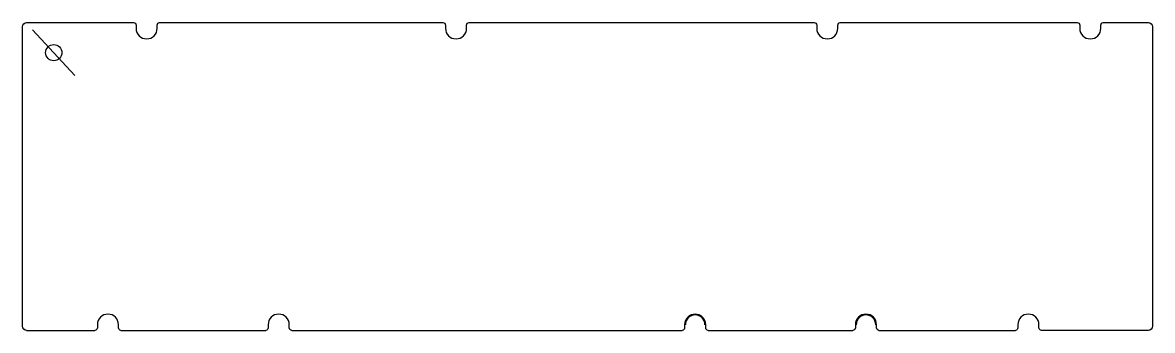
# Model space of a CAD drawing. Header units: millimetres. Extents: x 5 to 353, y -198 to -104.
import ezdxf

# ---------------------------------------------------------------- set-up
doc = ezdxf.new("R2010")
doc.units = ezdxf.units.MM
doc.layers.get('0').update_dxf_attribs({"linetype": 'CONTINUOUS'})

msp = doc.modelspace()

# ---------------------------------------------------------------- linework, layer by layer
for p, q in [((6.15, -103.78), (39.08, -103.78)), ((47.08, -103.78), (134.33, -103.78)), ((142.33, -103.78), (248.63, -103.78)), ((256.62, -103.78), (329.59, -103.78)), ((337.59, -103.78), (351.46, -103.78)), ((4.9, -197.23), (4.9, -105.03)), ((8, -106.03), (21, -120.03)), ((39.83, -104.53), (39.83, -105.53)), ((46.33, -105.53), (46.33, -104.53)), ((135.08, -104.53), (135.08, -105.53)), ((141.58, -105.53), (141.58, -104.53)), ((249.38, -104.53), (249.38, -105.53)), ((255.88, -105.53), (255.88, -104.53)), ((330.34, -104.53), (330.34, -105.53)), ((336.84, -105.53), (336.84, -104.53)), ((352.71, -105.03), (352.71, -197.23)), ((27.92, -196.73), (27.92, -197.73)), ((34.42, -197.73), (34.42, -196.73)), ((80.5, -196.73), (80.5, -197.73)), ((87, -197.73), (87, -196.73)), ((208.7, -196.73), (208.7, -197.73)), ((215.2, -197.73), (215.2, -196.73)), ((261.28, -196.73), (261.28, -197.73)), ((267.78, -197.73), (267.78, -196.73)), ((311.29, -196.73), (311.29, -197.73)), ((317.79, -197.73), (317.79, -196.73)), ((6.15, -198.48), (27.17, -198.48)), ((35.17, -198.48), (79.75, -198.48)), ((87.75, -198.48), (207.95, -198.48)), ((215.95, -198.48), (260.53, -198.48)), ((268.53, -198.48), (310.54, -198.48)), ((351.46, -198.48), (318.54, -198.48))]:
    msp.add_line(p, q)
msp.add_circle((14.5, -113.03), 2.5)
at = {"extrusion": (0, 0, -1)}
for centre, radius, start, end in [((-6.15, -105.03), 1.25, 0, 90), ((-39.08, -104.53), 0.75, 90, 180), ((-47.08, -104.53), 0.75, 0, 90), ((-134.32, -104.53), 0.75, 90, 180), ((-142.33, -104.53), 0.75, 0, 90), ((-248.62, -104.53), 0.75, 90, 180), ((-256.62, -104.53), 0.75, 0, 90), ((-329.59, -104.53), 0.75, 90, 180), ((-337.59, -104.53), 0.75, 0, 90), ((-351.46, -105.03), 1.25, 90, 180), ((-6.15, -197.23), 1.25, -90, 0), ((-27.17, -197.73), 0.75, 180, 270), ((-35.17, -197.73), 0.75, -90, 0), ((-79.75, -197.73), 0.75, 180, 270), ((-87.75, -197.73), 0.75, -90, 0), ((-207.95, -197.73), 0.75, 180, 270), ((-215.95, -197.73), 0.75, -90, 0), ((-260.53, -197.73), 0.75, 180, 270), ((-268.53, -197.73), 0.75, -90, 0), ((-310.54, -197.73), 0.75, 180, 270), ((-318.54, -197.73), 0.75, -90, 0), ((-351.46, -197.23), 1.25, 180, 270)]:
    msp.add_arc(centre, radius, start, end, dxfattribs=at)
for centre, radius, start, end in [((43.08, -105.53), 3.25, -180, 0), ((138.33, -105.53), 3.25, 180, 360), ((252.62, -105.53), 3.25, 180, 360), ((333.59, -105.53), 3.25, 180, 360), ((31.17, -196.73), 3.25, 0, 180), ((83.75, -196.73), 3.25, 0, 180), ((211.95, -196.73), 3.25, 0, 180), ((211.95, -196.73), 3, 0, 180), ((264.53, -196.73), 3.25, 0, 180), ((264.53, -196.73), 3, 0, 180), ((314.54, -196.73), 3.25, 0, 180)]:
    msp.add_arc(centre, radius, start, end)

doc.saveas('drawing.dxf')
